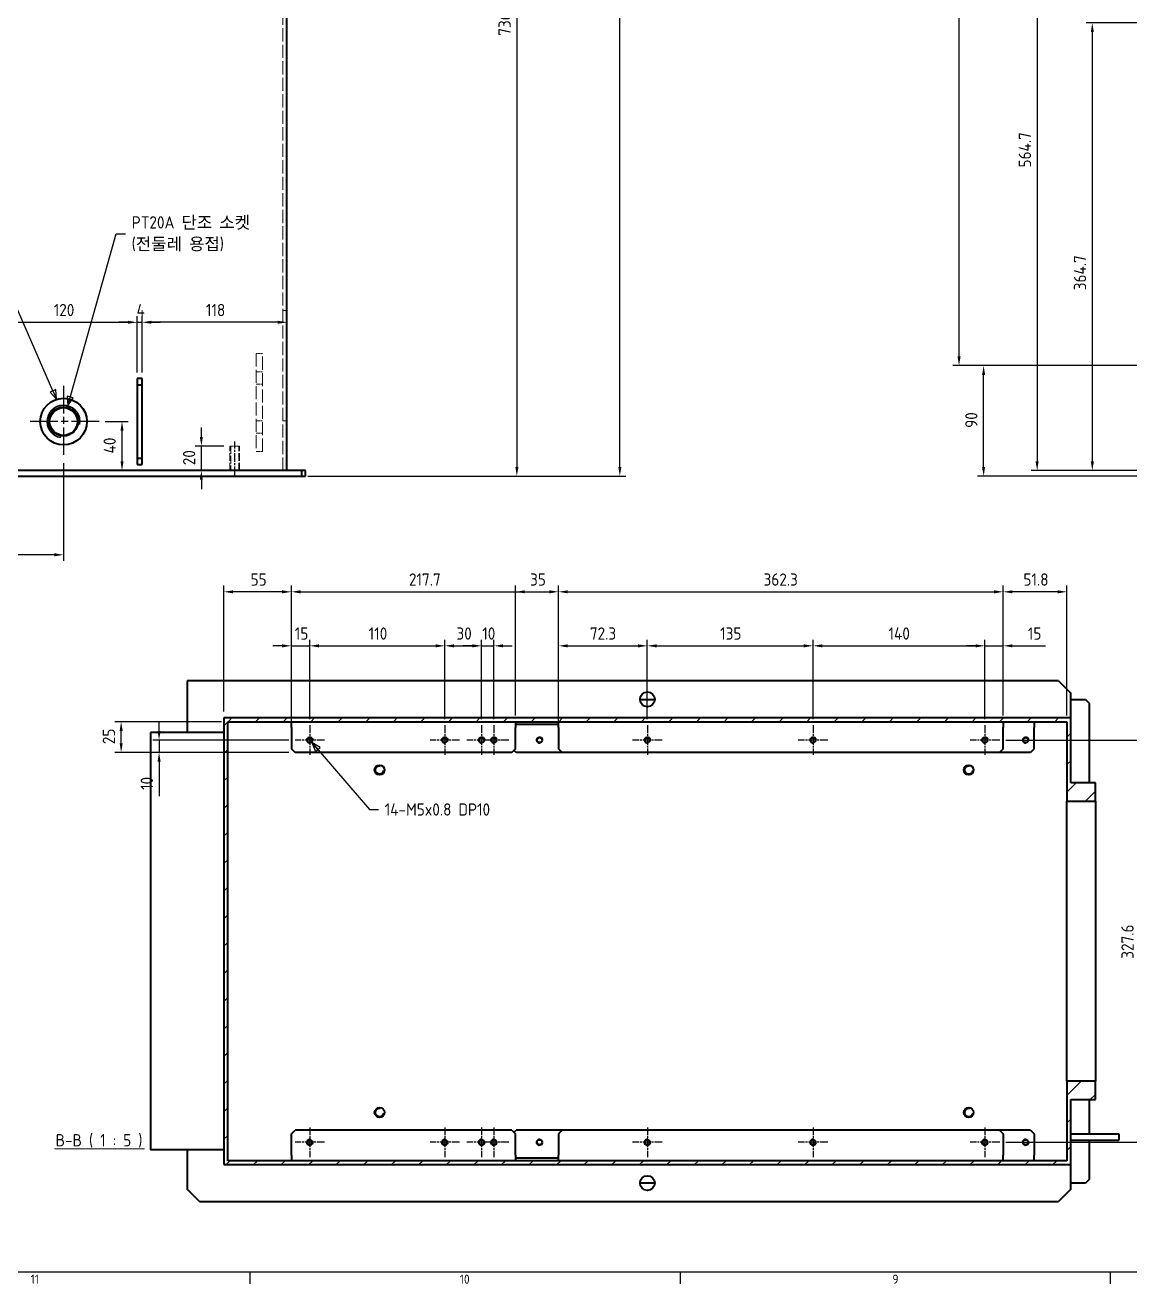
# Model space of a CAD drawing. Header units: millimetres. Extents: x 0 to 4205, y 0 to 2970.
# Drawn here: x 518 to 1418, y 90 to 1116 of the extents above; entities that cross this region are included whole.
import ezdxf

# ---------------------------------------------------------------- set-up
doc = ezdxf.new("R2010")
doc.units = ezdxf.units.MM
doc.header["$LTSCALE"] = 5
doc.linetypes.add('CHAIN', pattern=[0.3543, 0.2362, -0.0295, 0.0591, -0.0295])
doc.linetypes.add('DASHED', pattern=[0.2067, 0.1654, -0.0413])
doc.layers.get('0').update_dxf_attribs({"color": 3, "lineweight": 25})
for name, color, linetype, lineweight in [('가려진 것(ISO)', 2, 'DASHED', 18), ('가시적인 것(ISO)', 3, 'Continuous', 40), ('가시적인 좁은 것(ISO)', 3, 'Continuous', 35), ('경계(ISO)', 7, 'Continuous', 25), ('기호(ISO)', 5, 'Continuous', 25), ('중심 표식(ISO)', 1, 'Continuous', 25), ('중심선(ISO)', 1, 'Continuous', 25), ('치수(ISO)', 2, 'Continuous', 25), ('해치(ISO)', 7, 'Continuous', 18)]:
    doc.layers.add(name, color=color, linetype=linetype, lineweight=lineweight)
doc.styles.add('문자 텍스트_PSTEK_POSCO', font='isocp.shx')
doc.styles.add('치수 텍스트_PSTEK_POSCO', font='isocp.shx')
doc.styles.add('텍스트 스타일466', font='isocp.shx')
doc.dimstyles.new('치수_PSTEK_POSCO', dxfattribs={"dimscale": 5, "dimtxt": 2, "dimasz": 1.5, "dimexe": 1, "dimexo": 1, "dimgap": 1, "dimtad": 1, "dimrnd": 1e-08, "dimdsep": 46, "dimtxsty": '치수 텍스트_PSTEK_POSCO', "dimcen": 0.09, "dimdle": 10, "dimclrd": 7, "dimclre": 7, "dimclrt": 2, "dimadec": 1, "dimazin": 2, "dimtfac": 1, "dimtmove": 0, "dimatfit": 3, "dimldrblk": 'Filled-2', "dimfxl": 0, "dimtolj": 1, "dimlwd": -1, "dimlwe": -1, "dimarcsym": 0})
doc.dimstyles.new('치수_PSTEK_POSCO$7', dxfattribs={"dimscale": 5, "dimtxt": 2, "dimasz": 1.5, "dimexe": 1, "dimexo": 1, "dimgap": 1, "dimtad": 1, "dimrnd": 1e-08, "dimdsep": 46, "dimtxsty": '치수 텍스트_PSTEK_POSCO', "dimcen": 0.09, "dimdle": 10, "dimclrd": 7, "dimclre": 7, "dimclrt": 2, "dimadec": 1, "dimazin": 2, "dimtfac": 1, "dimtmove": 0, "dimatfit": 3, "dimldrblk": 'Filled-2', "dimfxl": 0, "dimtolj": 1, "dimlwd": -1, "dimlwe": -1, "dimarcsym": 0})

# ---------------------------------------------------------------- blocks, each defined once
blk = doc.blocks.new('경계 Default Border')
at = {"layer": '경계(ISO)'}
for p, q in [((140.17, 20), (140.17, 18.1)), ((210.25, 20), (210.25, 18.1)), ((280.33, 20), (280.33, 18.1))]:
    blk.add_line(p, q, dxfattribs=at)
at = {"layer": '경계(ISO)', "flags": 128}
blk.add_lwpolyline([(20, 20), (20, 574), (821, 574), (821, 20), (20, 20)], dxfattribs=at)
at = {"layer": '경계(ISO)', "color": 2, "char_height": 1.5, "attachment_point": 7, "style": '문자 텍스트_PSTEK_POSCO'}
for s, insert in [('11', (104.45, 18.1)), ('10', (174.37, 18.09)), ('9', (244.86, 18.09))]:
    blk.add_mtext(s, dxfattribs=dict(at, insert=insert))
blk = doc.blocks.new('*D24')
at = {"layer": 'Defpoints', "color": 0, "transparency": 16777216}
for p in [(1298.6, 838.3), (1712.2, 838.3), (1592.2, 748.3)]:
    blk.add_point(p, dxfattribs=at)
at = {"layer": '치수(ISO)', "color": 7, "transparency": 16777216}
for p, q in [((1707.2, 838.3), (1293.6, 838.3)), ((1298.6, 755.8), (1298.6, 830.8)), ((1587.2, 748.3), (1293.6, 748.3))]:
    blk.add_line(p, q, dxfattribs=at)
for points in [[(1297.3, 830.8), (1299.8, 830.8), (1298.6, 838.3)], [(1297.3, 755.8), (1299.8, 755.8), (1298.6, 748.3)]]:
    blk.add_solid(points, dxfattribs=at)
at = {"layer": '치수(ISO)', "color": 2, "transparency": 16777216, "insert": (1288.6, 787.6), "char_height": 10, "attachment_point": 4, "rotation": 90, "style": '치수 텍스트_PSTEK_POSCO'}
blk.add_mtext('\\A1;90', dxfattribs=at)
blk = doc.blocks.new('Filled-2')
at = {"color": 0}
for p, q in [((0, 0), (-1, 0.33)), ((-1, 0.33), (-1, -0.33)), ((-1, 0), (0, 0)), ((-1, -0.33), (0, 0))]:
    blk.add_line(p, q, dxfattribs=at)
at = {"color": 0, "flags": 128}
blk.add_lwpolyline([(-1, -0.33), (0, 0), (-1, 0.33), (-1, -0.33)], dxfattribs=at)
at = {"color": 0}
blk.add_solid([(-1, -0.33), (0, 0), (-1, 0.33), (-1, -0.33)], dxfattribs=at)
blk = doc.blocks.new('*D43')
at = {"layer": 'Defpoints', "color": 0, "transparency": 16777216}
for p in [(761, 2003.3), (1002.2, 2003.3), (746, 748.3)]:
    blk.add_point(p, dxfattribs=at)
at = {"layer": '치수(ISO)', "color": 7, "transparency": 16777216}
for p, q in [((766, 2003.3), (1007.2, 2003.3)), ((1002.2, 755.8), (1002.2, 1995.8)), ((751, 748.3), (1007.2, 748.3))]:
    blk.add_line(p, q, dxfattribs=at)
for points in [[(1001, 1995.8), (1003.5, 1995.8), (1002.2, 2003.3)], [(1001, 755.8), (1003.5, 755.8), (1002.2, 748.3)]]:
    blk.add_solid(points, dxfattribs=at)
at = {"layer": '치수(ISO)', "color": 2, "transparency": 16777216, "insert": (992.2, 1241.6), "char_height": 10, "attachment_point": 4, "rotation": 90, "style": '치수 텍스트_PSTEK_POSCO'}
blk.add_mtext('\\A1;1255', dxfattribs=at)
blk = doc.blocks.new('*D64')
at = {"layer": 'Defpoints', "color": 0, "transparency": 16777216}
for p in [(661.3, 772.8), (684.5, 772.8), (743, 752.8)]:
    blk.add_point(p, dxfattribs=at)
at = {"layer": '치수(ISO)', "color": 7, "transparency": 16777216}
for p, q in [((661.3, 780.3), (661.3, 787.8)), ((679.5, 772.8), (656.3, 772.8)), ((661.3, 752.8), (661.3, 772.8)), ((661.3, 745.3), (661.3, 737.8))]:
    blk.add_line(p, q, dxfattribs=at)
for points in [[(660, 780.3), (662.5, 780.3), (661.3, 772.8)], [(660, 745.3), (662.5, 745.3), (661.3, 752.8)]]:
    blk.add_solid(points, dxfattribs=at)
at = {"layer": '치수(ISO)', "color": 2, "transparency": 16777216, "insert": (651.3, 757.2), "char_height": 10, "attachment_point": 4, "rotation": 90, "style": '치수 텍스트_PSTEK_POSCO'}
blk.add_mtext('\\A1;20', dxfattribs=at)
blk = doc.blocks.new('*D66')
at = {"layer": 'Defpoints', "color": 0, "transparency": 16777216}
for p in [(1278.6, 1788.3), (1712.2, 1788.3), (1712.2, 838.3)]:
    blk.add_point(p, dxfattribs=at)
at = {"layer": '치수(ISO)', "color": 7, "transparency": 16777216}
for p, q in [((1707.2, 1788.3), (1273.6, 1788.3)), ((1278.6, 845.8), (1278.6, 1780.8)), ((1707.2, 838.3), (1273.6, 838.3))]:
    blk.add_line(p, q, dxfattribs=at)
for points in [[(1277.3, 1780.8), (1279.8, 1780.8), (1278.6, 1788.3)], [(1277.3, 845.8), (1279.8, 845.8), (1278.6, 838.3)]]:
    blk.add_solid(points, dxfattribs=at)
at = {"layer": '치수(ISO)', "color": 2, "transparency": 16777216, "insert": (1268.6, 1179.1), "char_height": 10, "attachment_point": 4, "rotation": 90, "style": '치수 텍스트_PSTEK_POSCO'}
blk.add_mtext('\\A1;950', dxfattribs=at)
blk = doc.blocks.new('*D79')
at = {"layer": 'Defpoints', "color": 0, "transparency": 16777216}
for p in [(609, 873.6), (489, 827.8), (609, 827.8)]:
    blk.add_point(p, dxfattribs=at)
at = {"layer": '치수(ISO)', "color": 7, "transparency": 16777216}
for p, q in [((489, 832.8), (489, 878.6)), ((496.5, 873.6), (601.5, 873.6)), ((609, 832.8), (609, 878.6))]:
    blk.add_line(p, q, dxfattribs=at)
for points in [[(496.5, 874.9), (496.5, 872.4), (489, 873.6)], [(601.5, 874.9), (601.5, 872.4), (609, 873.6)]]:
    blk.add_solid(points, dxfattribs=at)
at = {"layer": '치수(ISO)', "color": 2, "transparency": 16777216, "insert": (541, 883.6), "char_height": 10, "attachment_point": 4, "style": '치수 텍스트_PSTEK_POSCO'}
blk.add_mtext('\\A1;120', dxfattribs=at)
blk = doc.blocks.new('*D80')
at = {"layer": 'Defpoints', "color": 0, "transparency": 16777216}
for p in [(613, 873.6), (609, 827.8), (613, 827.8)]:
    blk.add_point(p, dxfattribs=at)
at = {"layer": '치수(ISO)', "color": 7, "transparency": 16777216}
for p, q in [((601.5, 873.6), (594, 873.6)), ((609, 832.8), (609, 878.6)), ((609, 873.6), (613, 873.6)), ((613, 832.8), (613, 878.6)), ((620.5, 873.6), (628, 873.6))]:
    blk.add_line(p, q, dxfattribs=at)
for points in [[(601.5, 874.9), (601.5, 872.4), (609, 873.6)], [(620.5, 874.9), (620.5, 872.4), (613, 873.6)]]:
    blk.add_solid(points, dxfattribs=at)
at = {"layer": '치수(ISO)', "color": 2, "transparency": 16777216, "insert": (608.5, 883.6), "char_height": 10, "attachment_point": 4, "style": '치수 텍스트_PSTEK_POSCO'}
blk.add_mtext('\\A1;4', dxfattribs=at)
blk = doc.blocks.new('*D81')
at = {"layer": 'Defpoints', "color": 0, "transparency": 16777216}
for p in [(613, 873.6), (731, 873.6), (613, 827.8)]:
    blk.add_point(p, dxfattribs=at)
at = {"layer": '치수(ISO)', "color": 7, "transparency": 16777216}
for p, q in [((613, 832.8), (613, 878.6)), ((723.5, 873.6), (620.5, 873.6))]:
    blk.add_line(p, q, dxfattribs=at)
for points in [[(620.5, 874.9), (620.5, 872.4), (613, 873.6)], [(723.5, 874.9), (723.5, 872.4), (731, 873.6)]]:
    blk.add_solid(points, dxfattribs=at)
at = {"layer": '치수(ISO)', "color": 2, "transparency": 16777216, "insert": (665, 883.6), "char_height": 10, "attachment_point": 4, "style": '치수 텍스트_PSTEK_POSCO'}
blk.add_mtext('\\A1;118', dxfattribs=at)
blk = doc.blocks.new('용접 기호 식별자4')
at = {"layer": '기호(ISO)', "color": 7}
for p, q in [((98.38, 185.73), (82.63, 185.73)), ((108.07, 163.56), (98.38, 185.73)), ((108.53, 163.76), (107.61, 163.36)), ((107.61, 163.36), (108.67, 162.19)), ((108.07, 163.56), (108.67, 162.19)), ((108.67, 162.19), (108.53, 163.76))]:
    blk.add_line(p, q, dxfattribs=at)
at = {"layer": '기호(ISO)'}
for p, q in [((88.63, 185.73), (91.63, 185.73)), ((91.63, 185.73), (88.63, 182.73)), ((88.63, 182.73), (88.63, 185.73))]:
    blk.add_line(p, q, dxfattribs=at)
at = {"layer": '기호(ISO)', "color": 7, "flags": 128}
blk.add_lwpolyline([(107.61, 163.36), (108.67, 162.19), (108.53, 163.76), (107.61, 163.36)], dxfattribs=at)
at = {"layer": '기호(ISO)'}
blk.add_circle((98.38, 185.73), 0.75, dxfattribs=at)
at = {"layer": '기호(ISO)', "color": 7}
blk.add_solid([(107.61, 163.36), (108.67, 162.19), (108.53, 163.76), (107.61, 163.36)], dxfattribs=at)
at = {"layer": '기호(ISO)', "color": 7, "insert": (85.82, 183.75), "char_height": 1.5, "attachment_point": 7, "style": '문자 텍스트_PSTEK_POSCO'}
blk.add_mtext('Z5', dxfattribs=at)
blk = doc.blocks.new('*D123')
at = {"layer": 'Defpoints', "color": 0, "transparency": 16777216}
for p in [(749.6, 610.1), (734.6, 543.7), (749.6, 545.4)]:
    blk.add_point(p, dxfattribs=at)
at = {"layer": '치수(ISO)', "color": 7, "transparency": 16777216}
for p, q in [((727.1, 610.1), (719.6, 610.1)), ((734.6, 548.7), (734.6, 615.1)), ((734.6, 610.1), (749.6, 610.1)), ((749.6, 550.4), (749.6, 615.1)), ((757.1, 610.1), (764.6, 610.1))]:
    blk.add_line(p, q, dxfattribs=at)
for points in [[(727.1, 611.3), (727.1, 608.8), (734.6, 610.1)], [(757.1, 611.3), (757.1, 608.8), (749.6, 610.1)]]:
    blk.add_solid(points, dxfattribs=at)
at = {"layer": '치수(ISO)', "color": 2, "transparency": 16777216, "insert": (737.4, 620.1), "char_height": 10, "attachment_point": 4, "style": '치수 텍스트_PSTEK_POSCO'}
blk.add_mtext('\\A1;15', dxfattribs=at)
blk = doc.blocks.new('*D124')
at = {"layer": 'Defpoints', "color": 0, "transparency": 16777216}
for p in [(952.3, 654.1), (734.6, 548.3), (952.3, 548.3)]:
    blk.add_point(p, dxfattribs=at)
at = {"layer": '치수(ISO)', "color": 7, "transparency": 16777216}
for p, q in [((734.6, 553.3), (734.6, 659.1)), ((952.3, 553.3), (952.3, 659.1)), ((742.1, 654.1), (944.8, 654.1))]:
    blk.add_line(p, q, dxfattribs=at)
for points in [[(742.1, 655.3), (742.1, 652.8), (734.6, 654.1)], [(944.8, 655.3), (944.8, 652.8), (952.3, 654.1)]]:
    blk.add_solid(points, dxfattribs=at)
at = {"layer": '치수(ISO)', "color": 2, "transparency": 16777216, "insert": (830.4, 664.1), "char_height": 10, "attachment_point": 4, "style": '치수 텍스트_PSTEK_POSCO'}
blk.add_mtext('\\A1;217.7', dxfattribs=at)
blk = doc.blocks.new('*D125')
at = {"layer": 'Defpoints', "color": 0, "transparency": 16777216}
for p in [(679.6, 654.1), (679.6, 551.5), (734.6, 548.3)]:
    blk.add_point(p, dxfattribs=at)
at = {"layer": '치수(ISO)', "color": 7, "transparency": 16777216}
for p, q in [((679.6, 556.5), (679.6, 659.1)), ((734.6, 553.3), (734.6, 659.1)), ((727.1, 654.1), (687.1, 654.1))]:
    blk.add_line(p, q, dxfattribs=at)
for points in [[(687.1, 655.3), (687.1, 652.8), (679.6, 654.1)], [(727.1, 655.3), (727.1, 652.8), (734.6, 654.1)]]:
    blk.add_solid(points, dxfattribs=at)
at = {"layer": '치수(ISO)', "color": 2, "transparency": 16777216, "insert": (701.4, 664.1), "char_height": 10, "attachment_point": 4, "style": '치수 텍스트_PSTEK_POSCO'}
blk.add_mtext('\\A1;55', dxfattribs=at)
blk = doc.blocks.new('*D126')
at = {"layer": 'Defpoints', "color": 0, "transparency": 16777216}
for p in [(859.6, 610.1), (749.6, 545.4), (859.6, 545.4)]:
    blk.add_point(p, dxfattribs=at)
at = {"layer": '치수(ISO)', "color": 7, "transparency": 16777216}
for p, q in [((749.6, 550.4), (749.6, 615.1)), ((757.1, 610.1), (852.1, 610.1)), ((859.6, 550.4), (859.6, 615.1))]:
    blk.add_line(p, q, dxfattribs=at)
for points in [[(757.1, 611.3), (757.1, 608.8), (749.6, 610.1)], [(852.1, 611.3), (852.1, 608.8), (859.6, 610.1)]]:
    blk.add_solid(points, dxfattribs=at)
at = {"layer": '치수(ISO)', "color": 2, "transparency": 16777216, "insert": (797.6, 620.1), "char_height": 10, "attachment_point": 4, "style": '치수 텍스트_PSTEK_POSCO'}
blk.add_mtext('\\A1;110', dxfattribs=at)
blk = doc.blocks.new('*D127')
at = {"layer": 'Defpoints', "color": 0, "transparency": 16777216}
for p in [(889.6, 610.1), (859.6, 545.4), (889.6, 545.4)]:
    blk.add_point(p, dxfattribs=at)
at = {"layer": '치수(ISO)', "color": 7, "transparency": 16777216}
for p, q in [((859.6, 550.4), (859.6, 615.1)), ((867.1, 610.1), (882.1, 610.1)), ((889.6, 550.4), (889.6, 615.1))]:
    blk.add_line(p, q, dxfattribs=at)
for points in [[(867.1, 611.3), (867.1, 608.8), (859.6, 610.1)], [(882.1, 611.3), (882.1, 608.8), (889.6, 610.1)]]:
    blk.add_solid(points, dxfattribs=at)
at = {"layer": '치수(ISO)', "color": 2, "transparency": 16777216, "insert": (869.1, 620.1), "char_height": 10, "attachment_point": 4, "style": '치수 텍스트_PSTEK_POSCO'}
blk.add_mtext('\\A1;30', dxfattribs=at)
blk = doc.blocks.new('*D128')
at = {"layer": 'Defpoints', "color": 0, "transparency": 16777216}
for p in [(899.6, 610.1), (889.6, 545.4), (899.6, 545.4)]:
    blk.add_point(p, dxfattribs=at)
at = {"layer": '치수(ISO)', "color": 7, "transparency": 16777216}
for p, q in [((882.1, 610.1), (874.6, 610.1)), ((889.6, 550.4), (889.6, 615.1)), ((889.6, 610.1), (899.6, 610.1)), ((899.6, 550.4), (899.6, 615.1)), ((907.1, 610.1), (914.6, 610.1))]:
    blk.add_line(p, q, dxfattribs=at)
for points in [[(882.1, 611.3), (882.1, 608.8), (889.6, 610.1)], [(907.1, 611.3), (907.1, 608.8), (899.6, 610.1)]]:
    blk.add_solid(points, dxfattribs=at)
at = {"layer": '치수(ISO)', "color": 2, "transparency": 16777216, "insert": (890.1, 620.1), "char_height": 10, "attachment_point": 4, "style": '치수 텍스트_PSTEK_POSCO'}
blk.add_mtext('\\A1;10', dxfattribs=at)
blk = doc.blocks.new('*D129')
at = {"layer": 'Defpoints', "color": 0, "transparency": 16777216}
for p in [(952.3, 654.1), (917.3, 548.3), (952.3, 548.3)]:
    blk.add_point(p, dxfattribs=at)
at = {"layer": '치수(ISO)', "color": 7, "transparency": 16777216}
for p, q in [((917.3, 553.3), (917.3, 659.1)), ((952.3, 553.3), (952.3, 659.1)), ((924.8, 654.1), (944.8, 654.1))]:
    blk.add_line(p, q, dxfattribs=at)
for points in [[(924.8, 655.3), (924.8, 652.8), (917.3, 654.1)], [(944.8, 655.3), (944.8, 652.8), (952.3, 654.1)]]:
    blk.add_solid(points, dxfattribs=at)
at = {"layer": '치수(ISO)', "color": 2, "transparency": 16777216, "insert": (929.1, 664.1), "char_height": 10, "attachment_point": 4, "style": '치수 텍스트_PSTEK_POSCO'}
blk.add_mtext('\\A1;35', dxfattribs=at)
blk = doc.blocks.new('*D130')
at = {"layer": 'Defpoints', "color": 0, "transparency": 16777216}
for p in [(1314.6, 654.1), (952.3, 548.3), (1314.6, 548.3)]:
    blk.add_point(p, dxfattribs=at)
at = {"layer": '치수(ISO)', "color": 7, "transparency": 16777216}
for p, q in [((952.3, 553.3), (952.3, 659.1)), ((1314.6, 553.3), (1314.6, 659.1)), ((959.8, 654.1), (1307.1, 654.1))]:
    blk.add_line(p, q, dxfattribs=at)
for points in [[(959.8, 655.3), (959.8, 652.8), (952.3, 654.1)], [(1307.1, 655.3), (1307.1, 652.8), (1314.6, 654.1)]]:
    blk.add_solid(points, dxfattribs=at)
at = {"layer": '치수(ISO)', "color": 2, "transparency": 16777216, "insert": (1119.3, 664.1), "char_height": 10, "attachment_point": 4, "style": '치수 텍스트_PSTEK_POSCO'}
blk.add_mtext('\\A1;362.3', dxfattribs=at)
blk = doc.blocks.new('*D131')
at = {"layer": 'Defpoints', "color": 0, "transparency": 16777216}
for p in [(1024.6, 610.1), (952.3, 543.7), (1024.6, 545.4)]:
    blk.add_point(p, dxfattribs=at)
at = {"layer": '치수(ISO)', "color": 7, "transparency": 16777216}
for p, q in [((952.3, 548.7), (952.3, 615.1)), ((959.8, 610.1), (1017.1, 610.1)), ((1024.6, 550.4), (1024.6, 615.1))]:
    blk.add_line(p, q, dxfattribs=at)
for points in [[(959.8, 611.3), (959.8, 608.8), (952.3, 610.1)], [(1017.1, 611.3), (1017.1, 608.8), (1024.6, 610.1)]]:
    blk.add_solid(points, dxfattribs=at)
at = {"layer": '치수(ISO)', "color": 2, "transparency": 16777216, "insert": (977.8, 620.1), "char_height": 10, "attachment_point": 4, "style": '치수 텍스트_PSTEK_POSCO'}
blk.add_mtext('\\A1;72.3', dxfattribs=at)
blk = doc.blocks.new('*D132')
at = {"layer": 'Defpoints', "color": 0, "transparency": 16777216}
for p in [(1159.6, 610.1), (1024.6, 545.4), (1159.6, 545.4)]:
    blk.add_point(p, dxfattribs=at)
at = {"layer": '치수(ISO)', "color": 7, "transparency": 16777216}
for p, q in [((1024.6, 550.4), (1024.6, 615.1)), ((1032.1, 610.1), (1152.1, 610.1)), ((1159.6, 550.4), (1159.6, 615.1))]:
    blk.add_line(p, q, dxfattribs=at)
for points in [[(1032.1, 611.3), (1032.1, 608.8), (1024.6, 610.1)], [(1152.1, 611.3), (1152.1, 608.8), (1159.6, 610.1)]]:
    blk.add_solid(points, dxfattribs=at)
at = {"layer": '치수(ISO)', "color": 2, "transparency": 16777216, "insert": (1083.9, 620.1), "char_height": 10, "attachment_point": 4, "style": '치수 텍스트_PSTEK_POSCO'}
blk.add_mtext('\\A1;135', dxfattribs=at)
blk = doc.blocks.new('*D133')
at = {"layer": 'Defpoints', "color": 0, "transparency": 16777216}
for p in [(1299.6, 610.1), (1159.6, 545.4), (1299.6, 545.4)]:
    blk.add_point(p, dxfattribs=at)
at = {"layer": '치수(ISO)', "color": 7, "transparency": 16777216}
for p, q in [((1159.6, 550.4), (1159.6, 615.1)), ((1167.1, 610.1), (1292.1, 610.1)), ((1299.6, 550.4), (1299.6, 615.1))]:
    blk.add_line(p, q, dxfattribs=at)
for points in [[(1167.1, 611.3), (1167.1, 608.8), (1159.6, 610.1)], [(1292.1, 611.3), (1292.1, 608.8), (1299.6, 610.1)]]:
    blk.add_solid(points, dxfattribs=at)
at = {"layer": '치수(ISO)', "color": 2, "transparency": 16777216, "insert": (1221.1, 620.1), "char_height": 10, "attachment_point": 4, "style": '치수 텍스트_PSTEK_POSCO'}
blk.add_mtext('\\A1;140', dxfattribs=at)
blk = doc.blocks.new('*D134')
at = {"layer": 'Defpoints', "color": 0, "transparency": 16777216}
for p in [(1314.6, 610.1), (1299.6, 545.4), (1314.6, 548.3)]:
    blk.add_point(p, dxfattribs=at)
at = {"layer": '치수(ISO)', "color": 7, "transparency": 16777216}
for p, q in [((1292.1, 610.1), (1284.6, 610.1)), ((1299.6, 550.4), (1299.6, 615.1)), ((1299.6, 610.1), (1314.6, 610.1)), ((1314.6, 553.3), (1314.6, 615.1)), ((1322.1, 610.1), (1349, 610.1))]:
    blk.add_line(p, q, dxfattribs=at)
for points in [[(1292.1, 611.3), (1292.1, 608.8), (1299.6, 610.1)], [(1322.1, 611.3), (1322.1, 608.8), (1314.6, 610.1)]]:
    blk.add_solid(points, dxfattribs=at)
at = {"layer": '치수(ISO)', "color": 2, "transparency": 16777216, "insert": (1334.6, 620.1), "char_height": 10, "attachment_point": 4, "style": '치수 텍스트_PSTEK_POSCO'}
blk.add_mtext('\\A1;15', dxfattribs=at)
blk = doc.blocks.new('*D135')
at = {"layer": 'Defpoints', "color": 0, "transparency": 16777216}
for p in [(595.9, 548.3), (682.8, 548.3), (737.6, 523.3)]:
    blk.add_point(p, dxfattribs=at)
at = {"layer": '치수(ISO)', "color": 7, "transparency": 16777216}
for p, q in [((677.8, 548.3), (590.9, 548.3)), ((595.9, 530.8), (595.9, 540.8)), ((732.6, 523.3), (590.9, 523.3))]:
    blk.add_line(p, q, dxfattribs=at)
for points in [[(594.7, 540.8), (597.2, 540.8), (595.9, 548.3)], [(594.7, 530.8), (597.2, 530.8), (595.9, 523.3)]]:
    blk.add_solid(points, dxfattribs=at)
at = {"layer": '치수(ISO)', "color": 2, "transparency": 16777216, "insert": (585.9, 530), "char_height": 10, "attachment_point": 4, "rotation": 90, "style": '치수 텍스트_PSTEK_POSCO'}
blk.add_mtext('\\A1;25', dxfattribs=at)
blk = doc.blocks.new('*D136')
at = {"layer": 'Defpoints', "color": 0, "transparency": 16777216}
for p in [(737.6, 533.3), (626.8, 523.3), (737.6, 523.3)]:
    blk.add_point(p, dxfattribs=at)
at = {"layer": '치수(ISO)', "color": 7, "transparency": 16777216}
for p, q in [((626.8, 540.8), (626.8, 548.3)), ((732.6, 533.3), (621.8, 533.3)), ((626.8, 533.3), (626.8, 523.3)), ((732.6, 523.3), (621.8, 523.3)), ((626.8, 515.8), (626.8, 487.7))]:
    blk.add_line(p, q, dxfattribs=at)
for points in [[(625.6, 540.8), (628.1, 540.8), (626.8, 533.3)], [(625.6, 515.8), (628.1, 515.8), (626.8, 523.3)]]:
    blk.add_solid(points, dxfattribs=at)
at = {"layer": '치수(ISO)', "color": 2, "transparency": 16777216, "insert": (616.8, 492.7), "char_height": 10, "attachment_point": 4, "rotation": 90, "style": '치수 텍스트_PSTEK_POSCO'}
blk.add_mtext('\\A1;10', dxfattribs=at)
blk = doc.blocks.new('*D137')
at = {"layer": 'Defpoints', "color": 0, "transparency": 16777216}
for p in [(1311.7, 533.3), (1311.7, 205.7), (1425.8, 205.7)]:
    blk.add_point(p, dxfattribs=at)
at = {"layer": '치수(ISO)', "color": 7, "transparency": 16777216}
for p, q in [((1316.7, 533.3), (1430.8, 533.3)), ((1425.8, 525.8), (1425.8, 213.2)), ((1316.7, 205.7), (1430.8, 205.7))]:
    blk.add_line(p, q, dxfattribs=at)
for points in [[(1424.6, 525.8), (1427.1, 525.8), (1425.8, 533.3)], [(1424.6, 213.2), (1427.1, 213.2), (1425.8, 205.7)]]:
    blk.add_solid(points, dxfattribs=at)
at = {"layer": '치수(ISO)', "color": 2, "transparency": 16777216, "insert": (1415.8, 355.2), "char_height": 10, "attachment_point": 4, "rotation": 90, "style": '치수 텍스트_PSTEK_POSCO'}
blk.add_mtext('\\A1;327.6', dxfattribs=at)
blk = doc.blocks.new('*D138')
at = {"layer": 'Defpoints', "color": 0, "transparency": 16777216}
for p in [(1314.6, 654.1), (1314.6, 548.3), (1366.4, 548.3)]:
    blk.add_point(p, dxfattribs=at)
at = {"layer": '치수(ISO)', "color": 7, "transparency": 16777216}
for p, q in [((1314.6, 553.3), (1314.6, 659.1)), ((1366.4, 553.3), (1366.4, 659.1)), ((1358.9, 654.1), (1322.1, 654.1))]:
    blk.add_line(p, q, dxfattribs=at)
for points in [[(1322.1, 655.3), (1322.1, 652.8), (1314.6, 654.1)], [(1358.9, 655.3), (1358.9, 652.8), (1366.4, 654.1)]]:
    blk.add_solid(points, dxfattribs=at)
at = {"layer": '치수(ISO)', "color": 2, "transparency": 16777216, "insert": (1331, 664.1), "char_height": 10, "attachment_point": 4, "style": '치수 텍스트_PSTEK_POSCO'}
blk.add_mtext('\\A1;51.8', dxfattribs=at)
blk = doc.blocks.new('*D147')
at = {"layer": 'Defpoints', "color": 0, "transparency": 16777216}
for p in [(849, 1484.3), (743, 748.3), (918.3, 748.3)]:
    blk.add_point(p, dxfattribs=at)
at = {"layer": '치수(ISO)', "color": 7, "transparency": 16777216}
for p, q in [((854, 1484.3), (923.3, 1484.3)), ((918.3, 1476.8), (918.3, 755.8)), ((748, 748.3), (923.3, 748.3))]:
    blk.add_line(p, q, dxfattribs=at)
for points in [[(917.1, 1476.8), (919.6, 1476.8), (918.3, 1484.3)], [(917.1, 755.8), (919.6, 755.8), (918.3, 748.3)]]:
    blk.add_solid(points, dxfattribs=at)
at = {"layer": '치수(ISO)', "color": 2, "transparency": 16777216, "insert": (908.3, 1107), "char_height": 10, "attachment_point": 4, "rotation": 90, "style": '치수 텍스트_PSTEK_POSCO'}
blk.add_mtext('\\A1;736', dxfattribs=at)
blk = doc.blocks.new('*D148')
at = {"layer": 'Defpoints', "color": 0, "transparency": 16777216}
for p in [(578, 792.8), (596.6, 752.8), (596.6, 752.8)]:
    blk.add_point(p, dxfattribs=at)
at = {"layer": '치수(ISO)', "color": 7, "transparency": 16777216}
for p, q in [((583, 792.8), (601.6, 792.8)), ((596.6, 785.3), (596.6, 760.3))]:
    blk.add_line(p, q, dxfattribs=at)
for points in [[(595.4, 785.3), (597.9, 785.3), (596.6, 792.8)], [(595.4, 760.3), (597.9, 760.3), (596.6, 752.8)]]:
    blk.add_solid(points, dxfattribs=at)
at = {"layer": '치수(ISO)', "color": 2, "transparency": 16777216, "insert": (586.6, 766.8), "char_height": 10, "attachment_point": 4, "rotation": 90, "style": '치수 텍스트_PSTEK_POSCO'}
blk.add_mtext('\\A1;40', dxfattribs=at)
blk = doc.blocks.new('*D149')
at = {"layer": 'Defpoints', "color": 0, "transparency": 16777216}
for p in [(549, 763.8), (367, 752.8), (367, 684.2)]:
    blk.add_point(p, dxfattribs=at)
at = {"layer": '치수(ISO)', "color": 7, "transparency": 16777216}
for p, q in [((549, 758.8), (549, 679.2)), ((367, 747.8), (367, 679.2)), ((541.5, 684.2), (374.5, 684.2))]:
    blk.add_line(p, q, dxfattribs=at)
for points in [[(374.5, 685.5), (374.5, 683), (367, 684.2)], [(541.5, 685.5), (541.5, 683), (549, 684.2)]]:
    blk.add_solid(points, dxfattribs=at)
at = {"layer": '치수(ISO)', "color": 2, "transparency": 16777216, "insert": (449.7, 694.2), "char_height": 10, "attachment_point": 4, "style": '치수 텍스트_PSTEK_POSCO'}
blk.add_mtext('\\A1;182', dxfattribs=at)
blk = doc.blocks.new('*D160')
at = {"layer": 'Defpoints', "color": 0, "transparency": 16777216}
for p in [(1440.2, 1317.5), (1342.2, 752.8), (1592.2, 752.8)]:
    blk.add_point(p, dxfattribs=at)
at = {"layer": '치수(ISO)', "color": 7, "transparency": 16777216}
for p, q in [((1435.2, 1317.5), (1337.2, 1317.5)), ((1342.2, 1310), (1342.2, 760.3)), ((1587.2, 752.8), (1337.2, 752.8))]:
    blk.add_line(p, q, dxfattribs=at)
for points in [[(1340.9, 1310), (1343.4, 1310), (1342.2, 1317.5)], [(1340.9, 760.3), (1343.4, 760.3), (1342.2, 752.8)]]:
    blk.add_solid(points, dxfattribs=at)
at = {"layer": '치수(ISO)', "color": 2, "transparency": 16777216, "insert": (1332.2, 999.7), "char_height": 10, "attachment_point": 4, "rotation": 90, "style": '치수 텍스트_PSTEK_POSCO'}
blk.add_mtext('\\A1;564.7', dxfattribs=at)
blk = doc.blocks.new('*D161')
at = {"layer": 'Defpoints', "color": 0, "transparency": 16777216}
for p in [(1557.2, 1117.5), (1387.1, 752.8), (1595.2, 752.8)]:
    blk.add_point(p, dxfattribs=at)
at = {"layer": '치수(ISO)', "color": 7, "transparency": 16777216}
for p, q in [((1552.2, 1117.5), (1382.1, 1117.5)), ((1387.1, 1110), (1387.1, 760.3)), ((1590.2, 752.8), (1382.1, 752.8))]:
    blk.add_line(p, q, dxfattribs=at)
for points in [[(1385.9, 1110), (1388.4, 1110), (1387.1, 1117.5)], [(1385.9, 760.3), (1388.4, 760.3), (1387.1, 752.8)]]:
    blk.add_solid(points, dxfattribs=at)
at = {"layer": '치수(ISO)', "color": 2, "transparency": 16777216, "insert": (1377.1, 899.7), "char_height": 10, "attachment_point": 4, "rotation": 90, "style": '치수 텍스트_PSTEK_POSCO'}
blk.add_mtext('\\A1;364.7', dxfattribs=at)

msp = doc.modelspace()

# ---------------------------------------------------------------- hatches: boundary and pattern name
at = {"layer": '해치(ISO)'}
h = msp.add_hatch(dxfattribs=at)
h.set_pattern_fill('ANSI31', color=256, scale=127, style=0)
h.set_pattern_definition([(45, (0, 0), (-11.22532, 11.22532), [])])
h.paths.add_polyline_path([(1366.4342, 190.69), (682.8342, 190.69), (682.8342, 548.29), (1366.4342, 548.29), (1366.4342, 483.49), (1389.6342, 483.49), (1389.6342, 498.49), (1369.6342, 498.49), (1369.6342, 551.49), (679.6342, 551.49), (679.6342, 187.49), (1369.6342, 187.49), (1369.6342, 240.49), (1389.6342, 240.49), (1389.6342, 255.49), (1366.4342, 255.49)])

# ---------------------------------------------------------------- linework, layer by layer
at = {"layer": '가려진 것(ISO)', "ltscale": 13.010388}
msp.add_line((727.7803, 752.7852), (727.7803, 2003.2852), dxfattribs=at)
at = {"layer": '가려진 것(ISO)', "ltscale": 1.218906}
for p, q in [((727.7803, 883.2852), (730.9803, 883.2852)), ((727.7803, 793.2852), (730.9803, 793.2852))]:
    msp.add_line(p, q, dxfattribs=at)
at = {"layer": '가려진 것(ISO)', "ltscale": 12.901145}
for p, q in [((705.9803, 848.2852), (705.9803, 768.2852)), ((710.9803, 768.2852), (710.9803, 848.2852))]:
    msp.add_line(p, q, dxfattribs=at)
at = {"layer": '가려진 것(ISO)', "ltscale": 1.904597}
for p, q in [((710.9803, 848.2852), (705.9803, 848.2852)), ((705.9803, 833.2852), (710.9803, 833.2852)), ((705.9803, 823.2852), (710.9803, 823.2852)), ((705.9803, 793.2852), (710.9803, 793.2852)), ((705.9803, 783.2852), (710.9803, 783.2852)), ((705.9803, 768.2852), (710.9803, 768.2852))]:
    msp.add_line(p, q, dxfattribs=at)
at = {"layer": '가려진 것(ISO)', "ltscale": 4.786925}
msp.add_line((692.4803, 772.7852), (684.4803, 772.7852), dxfattribs=at)
at = {"layer": '가려진 것(ISO)', "ltscale": 7.618686}
for p, q in [((684.4803, 752.7852), (684.4803, 772.7852)), ((685.2243, 772.7852), (685.2243, 752.7852)), ((691.7363, 752.7852), (691.7363, 772.7852)), ((692.4803, 752.7852), (692.4803, 772.7852))]:
    msp.add_line(p, q, dxfattribs=at)
at = {"layer": '가시적인 것(ISO)'}
for p, q in [((730.9803, 752.7852), (730.9803, 1258.5066)), ((608.9803, 827.7852), (608.9803, 822.7852)), ((612.9803, 827.7852), (608.9803, 827.7852)), ((608.9803, 822.7852), (612.9803, 822.7852)), ((608.9803, 822.7852), (608.9803, 762.7852)), ((612.9803, 822.7852), (612.9803, 827.7852)), ((612.9803, 762.7852), (612.9803, 822.7852)), ((612.9803, 762.7852), (608.9803, 762.7852)), ((608.9803, 762.7852), (608.9803, 757.7852)), ((612.9803, 757.7852), (612.9803, 762.7852)), ((742.9803, 752.7852), (354.9803, 752.7852)), ((608.9803, 757.7852), (612.9803, 757.7852)), ((745.9803, 752.7852), (742.9803, 752.7852)), ((742.9803, 752.7852), (742.9803, 748.2852)), ((745.9803, 748.2852), (745.9803, 752.7852)), ((354.9803, 748.2852), (742.9803, 748.2852)), ((742.9803, 748.2852), (745.9803, 748.2852)), ((1359.6342, 581.49), (649.6342, 581.49)), ((649.6342, 581.49), (649.6342, 539.49)), ((1359.6342, 581.49), (1369.6342, 571.49)), ((1018.6342, 566.49), (1030.6342, 566.49)), ((1369.6342, 551.49), (1369.6342, 571.49)), ((1369.6342, 566.49), (1381.6342, 566.49)), ((1381.6342, 566.49), (1384.6342, 563.49)), ((1384.6342, 563.49), (1384.6342, 498.49)), ((1369.6342, 551.49), (679.6342, 551.49)), ((679.6342, 551.49), (679.6342, 187.49)), ((682.8342, 190.69), (682.8342, 548.29)), ((682.8342, 548.29), (1366.4342, 548.29)), ((734.6342, 543.69), (734.6342, 548.29)), ((734.6342, 543.69), (734.6342, 526.29)), ((917.3342, 548.29), (917.3342, 543.69)), ((952.3342, 545.99), (917.3342, 545.99)), ((917.3342, 526.29), (917.3342, 543.69)), ((952.3342, 543.69), (952.3342, 548.29)), ((952.3342, 543.69), (952.3342, 526.29)), ((1314.6342, 548.29), (1314.6342, 543.69)), ((1314.6342, 526.29), (1314.6342, 543.69)), ((1339.6342, 548.29), (1339.6342, 543.69)), ((1339.6342, 526.29), (1339.6342, 543.69)), ((1366.4342, 548.29), (1366.4342, 483.49)), ((1369.6342, 498.49), (1369.6342, 551.49)), ((619.9224, 539.49), (619.9224, 199.49)), ((679.6342, 539.49), (619.9224, 539.49)), ((737.6342, 523.29), (734.6342, 526.29)), ((914.3342, 523.29), (737.6342, 523.29)), ((917.3342, 526.29), (914.3342, 523.29)), ((917.6342, 523.29), (915.9842, 524.94)), ((955.3342, 523.29), (917.6342, 523.29)), ((955.3342, 523.29), (952.3342, 526.29)), ((1311.6342, 523.29), (955.3342, 523.29)), ((1314.6342, 526.29), (1311.6342, 523.29)), ((1336.6342, 523.29), (1311.6342, 523.29)), ((1339.6342, 526.29), (1336.6342, 523.29)), ((1389.6342, 498.49), (1369.6342, 498.49)), ((1389.6342, 483.49), (1389.6342, 498.49)), ((1366.4342, 483.49), (1389.6342, 483.49)), ((1366.4342, 255.49), (1366.4342, 483.49)), ((1389.6342, 483.49), (1389.6342, 255.49)), ((1389.6342, 255.49), (1366.4342, 255.49)), ((1366.4342, 255.49), (1366.4342, 190.69)), ((1389.6342, 240.49), (1389.6342, 255.49)), ((1369.6342, 187.49), (1369.6342, 240.49)), ((1369.6342, 240.49), (1389.6342, 240.49)), ((1384.6342, 240.49), (1384.6342, 212.49)), ((734.6342, 212.69), (737.6342, 215.69)), ((914.3342, 215.69), (737.6342, 215.69)), ((914.3342, 215.69), (917.3342, 212.69)), ((915.9842, 214.04), (917.6342, 215.69)), ((955.3342, 215.69), (917.6342, 215.69)), ((952.3342, 212.69), (955.3342, 215.69)), ((1311.6342, 215.69), (955.3342, 215.69)), ((1336.6342, 215.69), (1311.6342, 215.69)), ((1311.6342, 215.69), (1314.6342, 212.69)), ((1336.6342, 215.69), (1339.6342, 212.69)), ((734.6342, 195.29), (734.6342, 212.69)), ((917.3342, 195.29), (917.3342, 212.69)), ((952.3342, 212.69), (952.3342, 195.29)), ((1314.6342, 212.69), (1314.6342, 195.29)), ((1339.6342, 212.69), (1339.6342, 195.29)), ((1369.6342, 212.49), (1408.7122, 212.49)), ((1369.6342, 207.49), (1408.7122, 207.49)), ((1384.6342, 207.49), (1384.6342, 175.49)), ((1408.7122, 212.49), (1408.7122, 207.49)), ((679.6342, 199.49), (619.9224, 199.49)), ((649.6342, 199.49), (649.6342, 167.49)), ((734.6342, 195.29), (734.6342, 190.69)), ((917.3342, 195.29), (917.3342, 190.69)), ((952.3342, 190.69), (952.3342, 195.29)), ((1314.6342, 190.69), (1314.6342, 195.29)), ((1339.6342, 190.69), (1339.6342, 195.29)), ((679.6342, 187.49), (1369.6342, 187.49)), ((1366.4342, 190.69), (682.8342, 190.69)), ((917.3342, 192.99), (952.3342, 192.99)), ((1369.6342, 167.49), (1369.6342, 187.49)), ((1384.6342, 175.49), (1381.6342, 172.49)), ((659.6342, 157.49), (649.6342, 167.49)), ((1030.6342, 172.49), (1018.6342, 172.49)), ((1369.6342, 167.49), (1359.6342, 157.49)), ((1381.6342, 172.49), (1369.6342, 172.49)), ((659.6342, 157.49), (1359.6342, 157.49))]:
    msp.add_line(p, q, dxfattribs=at)
for centre, radius in [((548.9803, 792.7852), 19), ((548.9803, 792.7852), 11.833), ((548.9803, 792.7852), 11.4505), ((548.9803, 792.7852), 11.3155), ((1024.6342, 566.49), 6), ((749.6342, 533.29), 2.067), ((859.6342, 533.29), 2.067), ((889.6342, 533.29), 2.067), ((899.6342, 533.29), 2.067), ((936.8342, 533.29), 2.067), ((1024.6342, 533.29), 2.067), ((1159.6342, 533.29), 2.067), ((1299.6342, 533.29), 2.067), ((1332.8342, 533.29), 2.067), ((806.4342, 508.99), 4), ((1286.4342, 508.99), 4), ((806.4342, 229.99), 4), ((1286.4342, 229.99), 4), ((749.6342, 205.69), 2.067), ((859.6342, 205.69), 2.067), ((889.6342, 205.69), 2.067), ((899.6342, 205.69), 2.067), ((936.8342, 205.69), 2.067), ((1024.6342, 205.69), 2.067), ((1159.6342, 205.69), 2.067), ((1299.6342, 205.69), 2.067), ((1332.8342, 205.69), 2.067), ((1024.6342, 172.49), 6)]:
    msp.add_circle(centre, radius, dxfattribs=at)
at = {"layer": '가시적인 좁은 것(ISO)'}
for centre, radius, start, end in [((548.9803, 792.7852), 13.2851, 350, 260), ((749.6342, 533.29), 2.5, 10, 280), ((859.6342, 533.29), 2.5, 10, 280), ((889.6342, 533.29), 2.5, 10, 280), ((899.6342, 533.29), 2.5, 10, 280), ((936.8342, 533.29), 2.5, 10, 280), ((1024.6342, 533.29), 2.5, 10, 280), ((1159.6342, 533.29), 2.5, 10, 280), ((1299.6342, 533.29), 2.5, 10, 280), ((1332.8342, 533.29), 2.5, 10, 280), ((806.4342, 508.99), 3.256, 80, 350), ((1286.4342, 508.99), 3.256, 80, 350), ((806.4342, 229.99), 3.256, 80, 350), ((1286.4342, 229.99), 3.256, 80, 350), ((749.6342, 205.69), 2.5, 80, 350), ((859.6342, 205.69), 2.5, 80, 350), ((889.6342, 205.69), 2.5, 80, 350), ((899.6342, 205.69), 2.5, 80, 350), ((936.8342, 205.69), 2.5, 80, 350), ((1024.6342, 205.69), 2.5, 80, 350), ((1159.6342, 205.69), 2.5, 80, 350), ((1299.6342, 205.69), 2.5, 80, 350), ((1332.8342, 205.69), 2.5, 80, 350)]:
    msp.add_arc(centre, radius, start, end, dxfattribs=at)
at = {"layer": '기호(ISO)', "color": 7, "lineweight": 18}
msp.add_line((541.5208, 200.2914), (614.87, 200.2914), dxfattribs=at)
at = {"layer": '중심 표식(ISO)', "linetype": 'CHAIN', "ltscale": 19.051651}
for p, q in [((548.9803, 821.7852), (548.9803, 763.7852)), ((577.9803, 792.7852), (519.9803, 792.7852))]:
    msp.add_line(p, q, dxfattribs=at)
at = {"layer": '중심 표식(ISO)', "linetype": 'CHAIN', "ltscale": 5.363476}
for p, q in [((749.6342, 545.357), (749.6342, 521.223)), ((859.6342, 545.357), (859.6342, 521.223)), ((889.6342, 545.357), (889.6342, 521.223)), ((899.6342, 545.357), (899.6342, 521.223)), ((1024.6342, 545.357), (1024.6342, 521.223)), ((1159.6342, 545.357), (1159.6342, 521.223)), ((1299.6342, 545.357), (1299.6342, 521.223)), ((761.7012, 533.29), (737.5672, 533.29)), ((871.7012, 533.29), (847.5672, 533.29)), ((901.7012, 533.29), (877.5672, 533.29)), ((911.7012, 533.29), (887.5672, 533.29)), ((1036.7012, 533.29), (1012.5672, 533.29)), ((1171.7012, 533.29), (1147.5672, 533.29)), ((1311.7012, 533.29), (1287.5672, 533.29)), ((749.6342, 217.757), (749.6342, 193.623)), ((859.6342, 217.757), (859.6342, 193.623)), ((889.6342, 217.757), (889.6342, 193.623)), ((899.6342, 217.757), (899.6342, 193.623)), ((1024.6342, 217.757), (1024.6342, 193.623)), ((1159.6342, 217.757), (1159.6342, 193.623)), ((1299.6342, 217.757), (1299.6342, 193.623)), ((761.7012, 205.69), (737.5672, 205.69)), ((871.7012, 205.69), (847.5672, 205.69)), ((901.7012, 205.69), (877.5672, 205.69)), ((911.7012, 205.69), (887.5672, 205.69)), ((1036.7012, 205.69), (1012.5672, 205.69)), ((1171.7012, 205.69), (1147.5672, 205.69)), ((1311.7012, 205.69), (1287.5672, 205.69))]:
    msp.add_line(p, q, dxfattribs=at)
at = {"layer": '중심선(ISO)', "linetype": 'CHAIN', "ltscale": 6.111541}
msp.add_line((688.4803, 749.0352), (688.4803, 776.5352), dxfattribs=at)

# ---------------------------------------------------------------- block references
at = {"xscale": 5, "yscale": 5, "zscale": 5}
msp.add_blockref('경계 Default Border', (0, 0), dxfattribs=at)
at = {"layer": '기호(ISO)', "xscale": 5, "yscale": 5, "zscale": 5}
msp.add_blockref('용접 기호 식별자4', (0, 0), dxfattribs=at)

# ---------------------------------------------------------------- texts
at = {"layer": '기호(ISO)', "color": 2, "char_height": 10, "attachment_point": 4, "style": '치수 텍스트_PSTEK_POSCO'}
for s, insert, width, line_spacing_factor in [('{PT20A 단조 소켓\\P(전둘레 용접) }', (604.4909, 945.6869), 115.120746, 1.05), ('{14-M5x0.8 DP10}', (810.6543, 476.7839), 103.275213, 0.35)]:
    msp.add_mtext(s, dxfattribs=dict(at, insert=insert, width=width, line_spacing_factor=line_spacing_factor))
at = {"layer": '기호(ISO)', "color": 7, "insert": (542.5608, 201.3972), "char_height": 10, "attachment_point": 7, "style": '텍스트 스타일466'}
msp.add_mtext('B-B ( 1 : 5 )', dxfattribs=at)

# ---------------------------------------------------------------- dimensions: what is measured, and where the dimension line sits
at = {"layer": '치수(ISO)', "color": 7}
for base, p1, p2, angle, override, picture, middle in [((1002.2228, 2003.2852), (745.9803, 748.2852), (760.9803, 2003.2852), 270, {"dimdec": 2, "dimtp": 0, "dimtm": 0, "dimtdec": 2, "dimtofl": 0, "dimatfit": 1}, '*D43', (1002.2228, 1253.2852)), ((1278.5948, 1788.2852), (1712.1669, 838.2852), (1712.1669, 1788.2852), 90, {"dimdec": 2, "dimtp": 0, "dimtm": 0, "dimtdec": 2, "dimtofl": 0, "dimatfit": 1}, '*D66', (1278.5948, 1188.2852)), ((918.3388, 748.2852), (848.9803, 1484.2852), (742.9803, 748.2852), 90, {"dimdec": 2, "dimtp": 0, "dimtm": 0, "dimtdec": 2, "dimtofl": 0, "dimatfit": 1}, '*D147', (918.3388, 1116.2852)), ((1342.1669, 752.7852), (1440.1669, 1317.4852), (1592.1669, 752.7852), 90, {"dimdec": 2, "dimtp": 0, "dimtm": 0, "dimtdec": 2, "dimtofl": 0, "dimatfit": 1}, '*D160', (1342.1669, 1014.2352)), ((1387.1489, 752.7852), (1557.1669, 1117.4852), (1595.1669, 752.7852), 270, {"dimdec": 2, "dimtp": 0, "dimtm": 0, "dimtdec": 2, "dimtofl": 0, "dimatfit": 1}, '*D161', (1387.1489, 914.2352)), ((608.9803, 873.635), (488.9803, 827.7852), (608.9803, 827.7852), 180, {"dimdec": 2, "dimtp": 0, "dimtm": 0, "dimtdec": 2, "dimtofl": 0, "dimatfit": 1}, '*D79', (548.9803, 873.635)), ((612.9803, 873.635), (608.9803, 827.7852), (612.9803, 827.7852), 180, {"dimdec": 2, "dimtp": 0, "dimtm": 0, "dimtdec": 2, "dimtofl": 1, "dimatfit": 1}, '*D80', (610.9803, 873.635)), ((1298.5948, 838.2852), (1592.1669, 748.2852), (1712.1669, 838.2852), 90, {"dimdec": 2, "dimtp": 0, "dimtm": 0, "dimtdec": 2, "dimtofl": 0, "dimatfit": 1}, '*D24', (1298.5948, 793.2852)), ((596.6116, 752.7852), (577.9803, 792.7852), (596.6116, 752.7852), 90, {"dimdec": 2, "dimse2": 1, "dimtp": 0, "dimtm": 0, "dimtdec": 2, "dimtofl": 0, "dimatfit": 1}, '*D148', (596.6116, 772.7852)), ((661.2511, 772.7852), (742.9803, 752.7852), (684.4803, 772.7852), 90, {"dimdec": 2, "dimse1": 1, "dimtp": 0, "dimtm": 0, "dimtdec": 2, "dimtofl": 1, "dimatfit": 1}, '*D64', (661.2511, 762.7852)), ((366.9803, 684.239), (548.9803, 763.7852), (366.9803, 752.7852), 180, {"dimdec": 2, "dimtp": 0, "dimtm": 0, "dimtdec": 2, "dimtofl": 0, "dimatfit": 1}, '*D149', (457.9803, 684.239)), ((679.6342, 654.0797), (734.6342, 548.29), (679.6342, 551.49), 180, {"dimdec": 2, "dimtp": 0, "dimtm": 0, "dimtdec": 2, "dimtofl": 0, "dimatfit": 1}, '*D125', (707.1342, 654.0797)), ((952.3342, 654.0797), (734.6342, 548.29), (952.3342, 548.29), 180, {"dimdec": 2, "dimtp": 0, "dimtm": 0, "dimtdec": 2, "dimtofl": 0, "dimatfit": 1}, '*D124', (843.4842, 654.0797)), ((952.3342, 654.0797), (917.3342, 548.29), (952.3342, 548.29), 180, {"dimdec": 2, "dimtp": 0, "dimtm": 0, "dimtdec": 2, "dimtofl": 0, "dimatfit": 1}, '*D129', (934.8342, 654.0797)), ((1314.6342, 654.0797), (952.3342, 548.29), (1314.6342, 548.29), 180, {"dimdec": 2, "dimtp": 0, "dimtm": 0, "dimtdec": 2, "dimtofl": 0, "dimatfit": 1}, '*D130', (1133.4842, 654.0797)), ((1314.6342, 654.0797), (1366.4342, 548.29), (1314.6342, 548.29), 180, {"dimdec": 2, "dimtp": 0, "dimtm": 0, "dimtdec": 2, "dimtofl": 0, "dimatfit": 1}, '*D138', (1340.5342, 654.0797)), ((749.6342, 610.0726), (734.6342, 543.69), (749.6342, 545.357), 180, {"dimdec": 2, "dimtp": 0, "dimtm": 0, "dimtdec": 2, "dimtofl": 1, "dimatfit": 1}, '*D123', (742.1342, 610.0726)), ((859.6342, 610.0726), (749.6342, 545.357), (859.6342, 545.357), 180, {"dimdec": 2, "dimtp": 0, "dimtm": 0, "dimtdec": 2, "dimtofl": 0, "dimatfit": 1}, '*D126', (804.6342, 610.0726)), ((889.6342, 610.0726), (859.6342, 545.357), (889.6342, 545.357), 180, {"dimdec": 2, "dimtp": 0, "dimtm": 0, "dimtdec": 2, "dimtofl": 0, "dimatfit": 1}, '*D127', (874.6342, 610.0726)), ((899.6342, 610.0726), (889.6342, 545.357), (899.6342, 545.357), 180, {"dimdec": 2, "dimtp": 0, "dimtm": 0, "dimtdec": 2, "dimtofl": 1, "dimatfit": 1}, '*D128', (894.6342, 610.0726)), ((1024.6342, 610.0726), (952.3342, 543.69), (1024.6342, 545.357), 180, {"dimdec": 2, "dimtp": 0, "dimtm": 0, "dimtdec": 2, "dimtofl": 0, "dimatfit": 1}, '*D131', (988.4842, 610.0726)), ((1159.6342, 610.0726), (1024.6342, 545.357), (1159.6342, 545.357), 180, {"dimdec": 2, "dimtp": 0, "dimtm": 0, "dimtdec": 2, "dimtofl": 0, "dimatfit": 1}, '*D132', (1092.1342, 610.0726)), ((1299.6342, 610.0726), (1159.6342, 545.357), (1299.6342, 545.357), 180, {"dimdec": 2, "dimtp": 0, "dimtm": 0, "dimtdec": 2, "dimtofl": 0, "dimatfit": 1}, '*D133', (1229.6342, 610.0726)), ((1314.6342, 610.0726), (1299.6342, 545.357), (1314.6342, 548.29), 180, {"dimdec": 2, "dimtp": 0, "dimtm": 0, "dimtdec": 2, "dimtofl": 1, "dimatfit": 1}, '*D134', (1339.3413, 610.0726)), ((595.9114, 548.29), (737.6342, 523.29), (682.8342, 548.29), 90, {"dimdec": 2, "dimtp": 0, "dimtm": 0, "dimtdec": 2, "dimtofl": 0, "dimatfit": 1}, '*D135', (595.9114, 535.79)), ((626.826, 523.29), (737.5672, 533.29), (737.6342, 523.29), 90, {"dimdec": 2, "dimtp": 0, "dimtm": 0, "dimtdec": 2, "dimtofl": 1, "dimatfit": 1}, '*D136', (626.826, 497.2126)), ((1425.8081, 205.69), (1311.7012, 533.29), (1311.7012, 205.69), 90, {"dimdec": 2, "dimtp": 0, "dimtm": 0, "dimtdec": 2, "dimtofl": 0, "dimatfit": 1}, '*D137', (1425.8081, 369.49))]:
    dim = msp.add_linear_dim(base=base, p1=p1, p2=p2, angle=angle, dimstyle='치수_PSTEK_POSCO', override=override, dxfattribs=at)
    dim.commit()
    dim.dimension.update_dxf_attribs({"geometry": picture, "text_midpoint": middle, "dimtype": 160})
dim = msp.add_linear_dim(base=(612.9803, 873.635), p1=(730.9803, 873.635), p2=(612.9803, 827.7852), dimstyle='치수_PSTEK_POSCO', override={"dimdec": 2, "dimse1": 1, "dimtp": 0, "dimtm": 0, "dimtdec": 2, "dimtofl": 0, "dimatfit": 1}, dxfattribs=at)
dim.commit()
dim.dimension.update_dxf_attribs({"geometry": '*D81', "text_midpoint": (671.9803, 873.635), "dimtype": 160})

# ---------------------------------------------------------------- leaders
at = {"layer": '기호(ISO)', "color": 7, "annotation_type": 0, "has_hookline": 1, "hookline_direction": 0}
for points, text_width in [([(552.4187, 805.6177), (591.9909, 945.6869), (599.4909, 945.6869)], 98.9967), ([(751.2617, 531.3923), (798.1543, 476.7839), (805.6543, 476.7839)], 89.0079)]:
    msp.add_leader(points, dimstyle='치수_PSTEK_POSCO$7', override={"dimtad": 0}, dxfattribs=dict(at, text_width=text_width))

doc.saveas('drawing.dxf')
